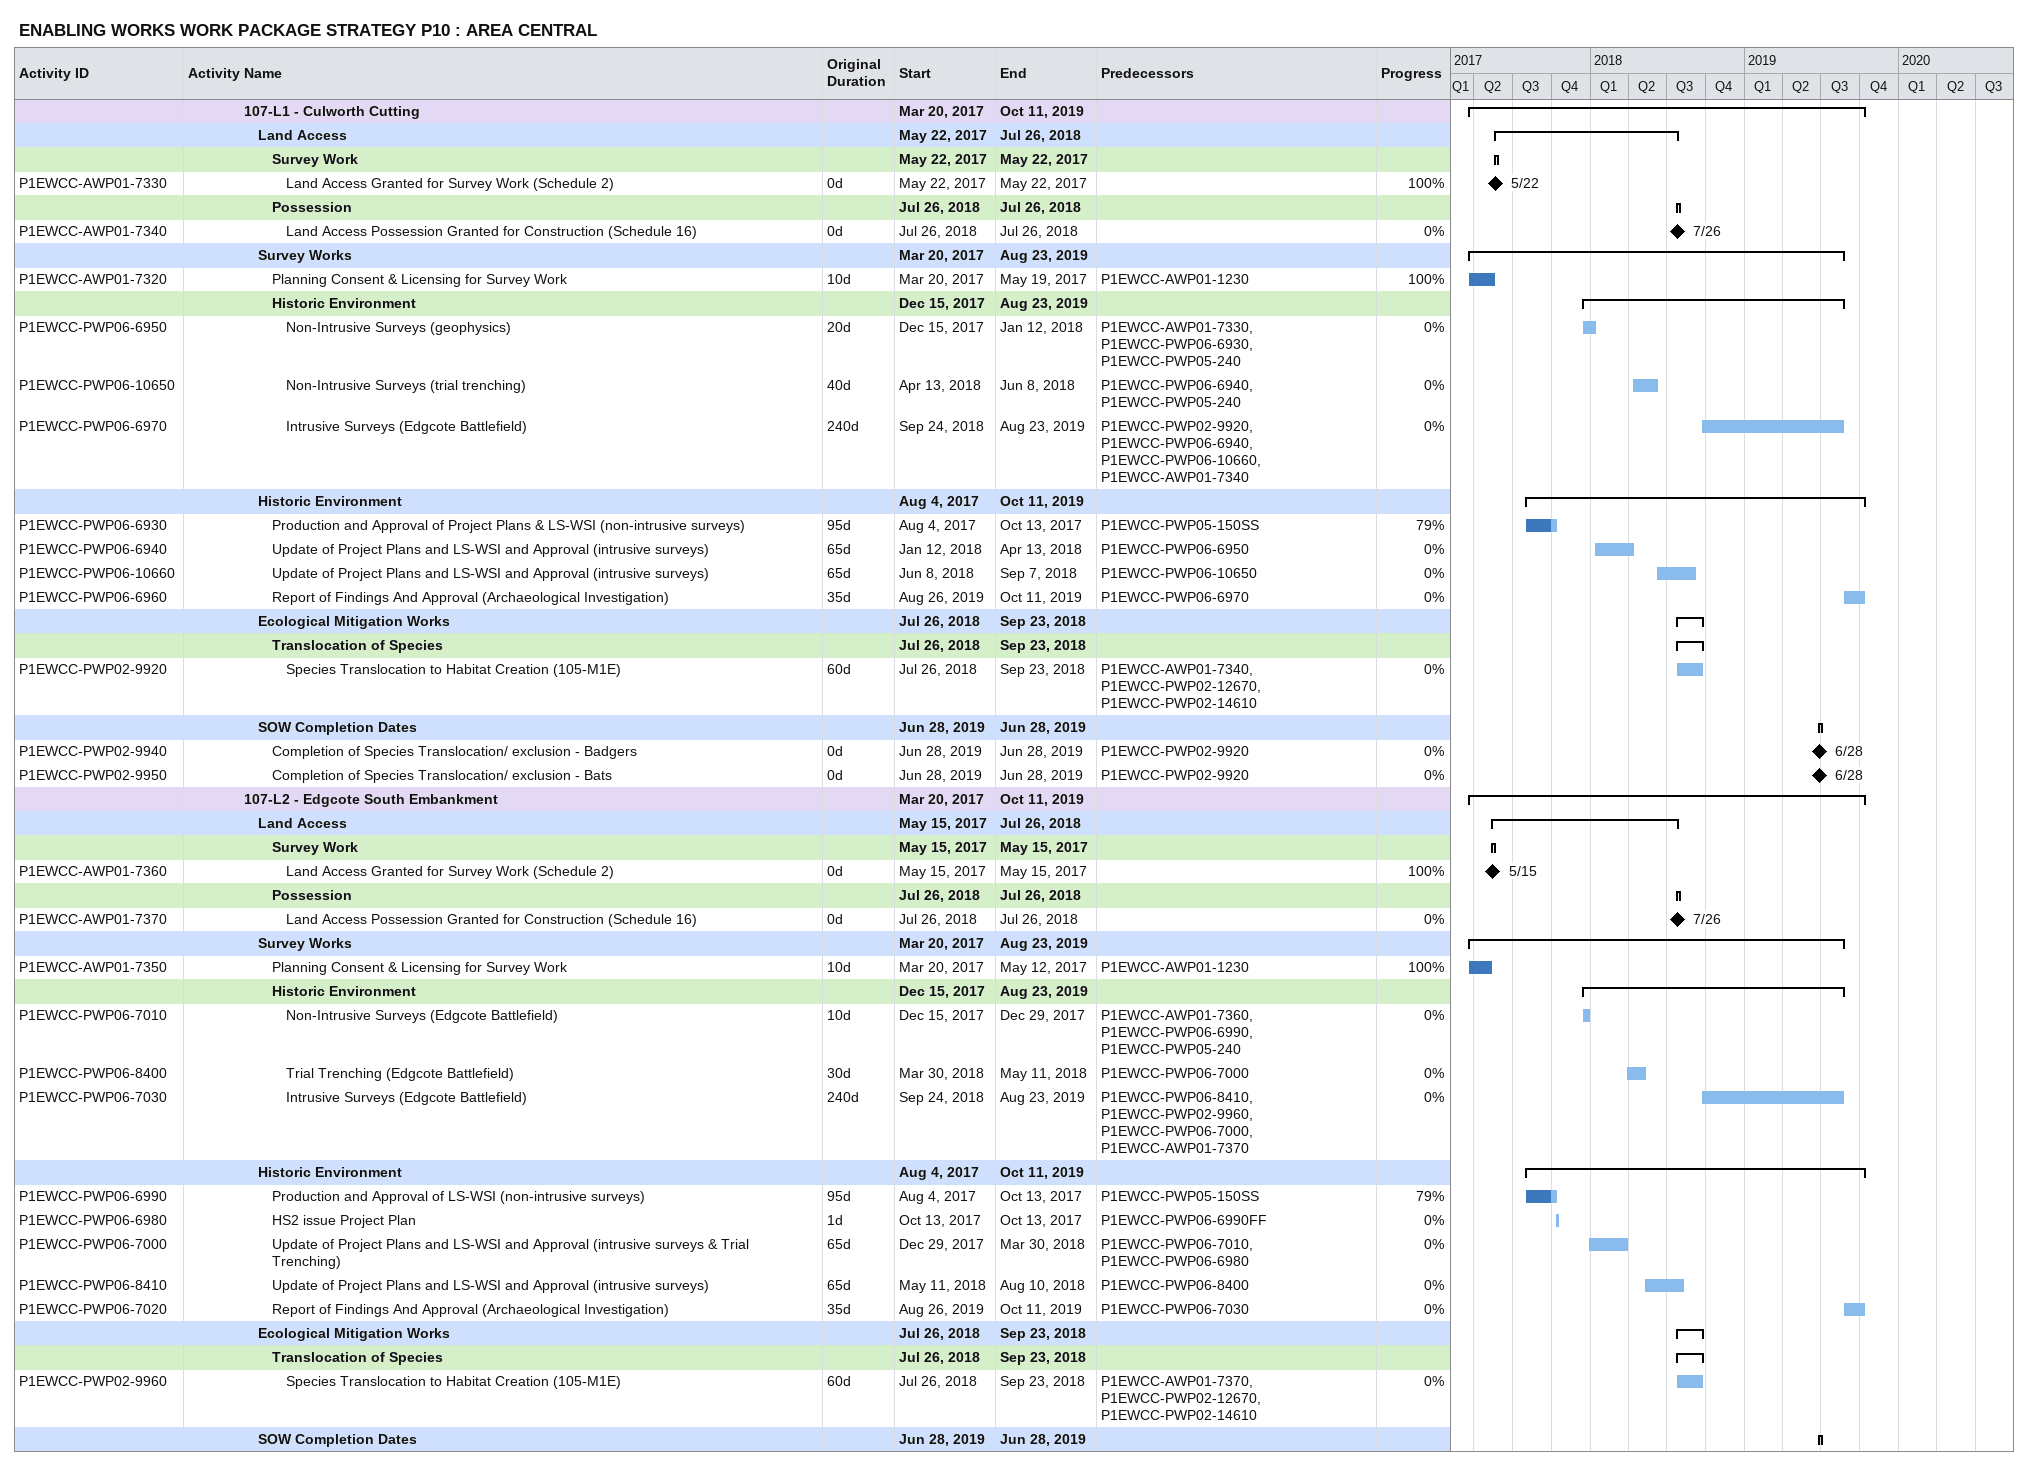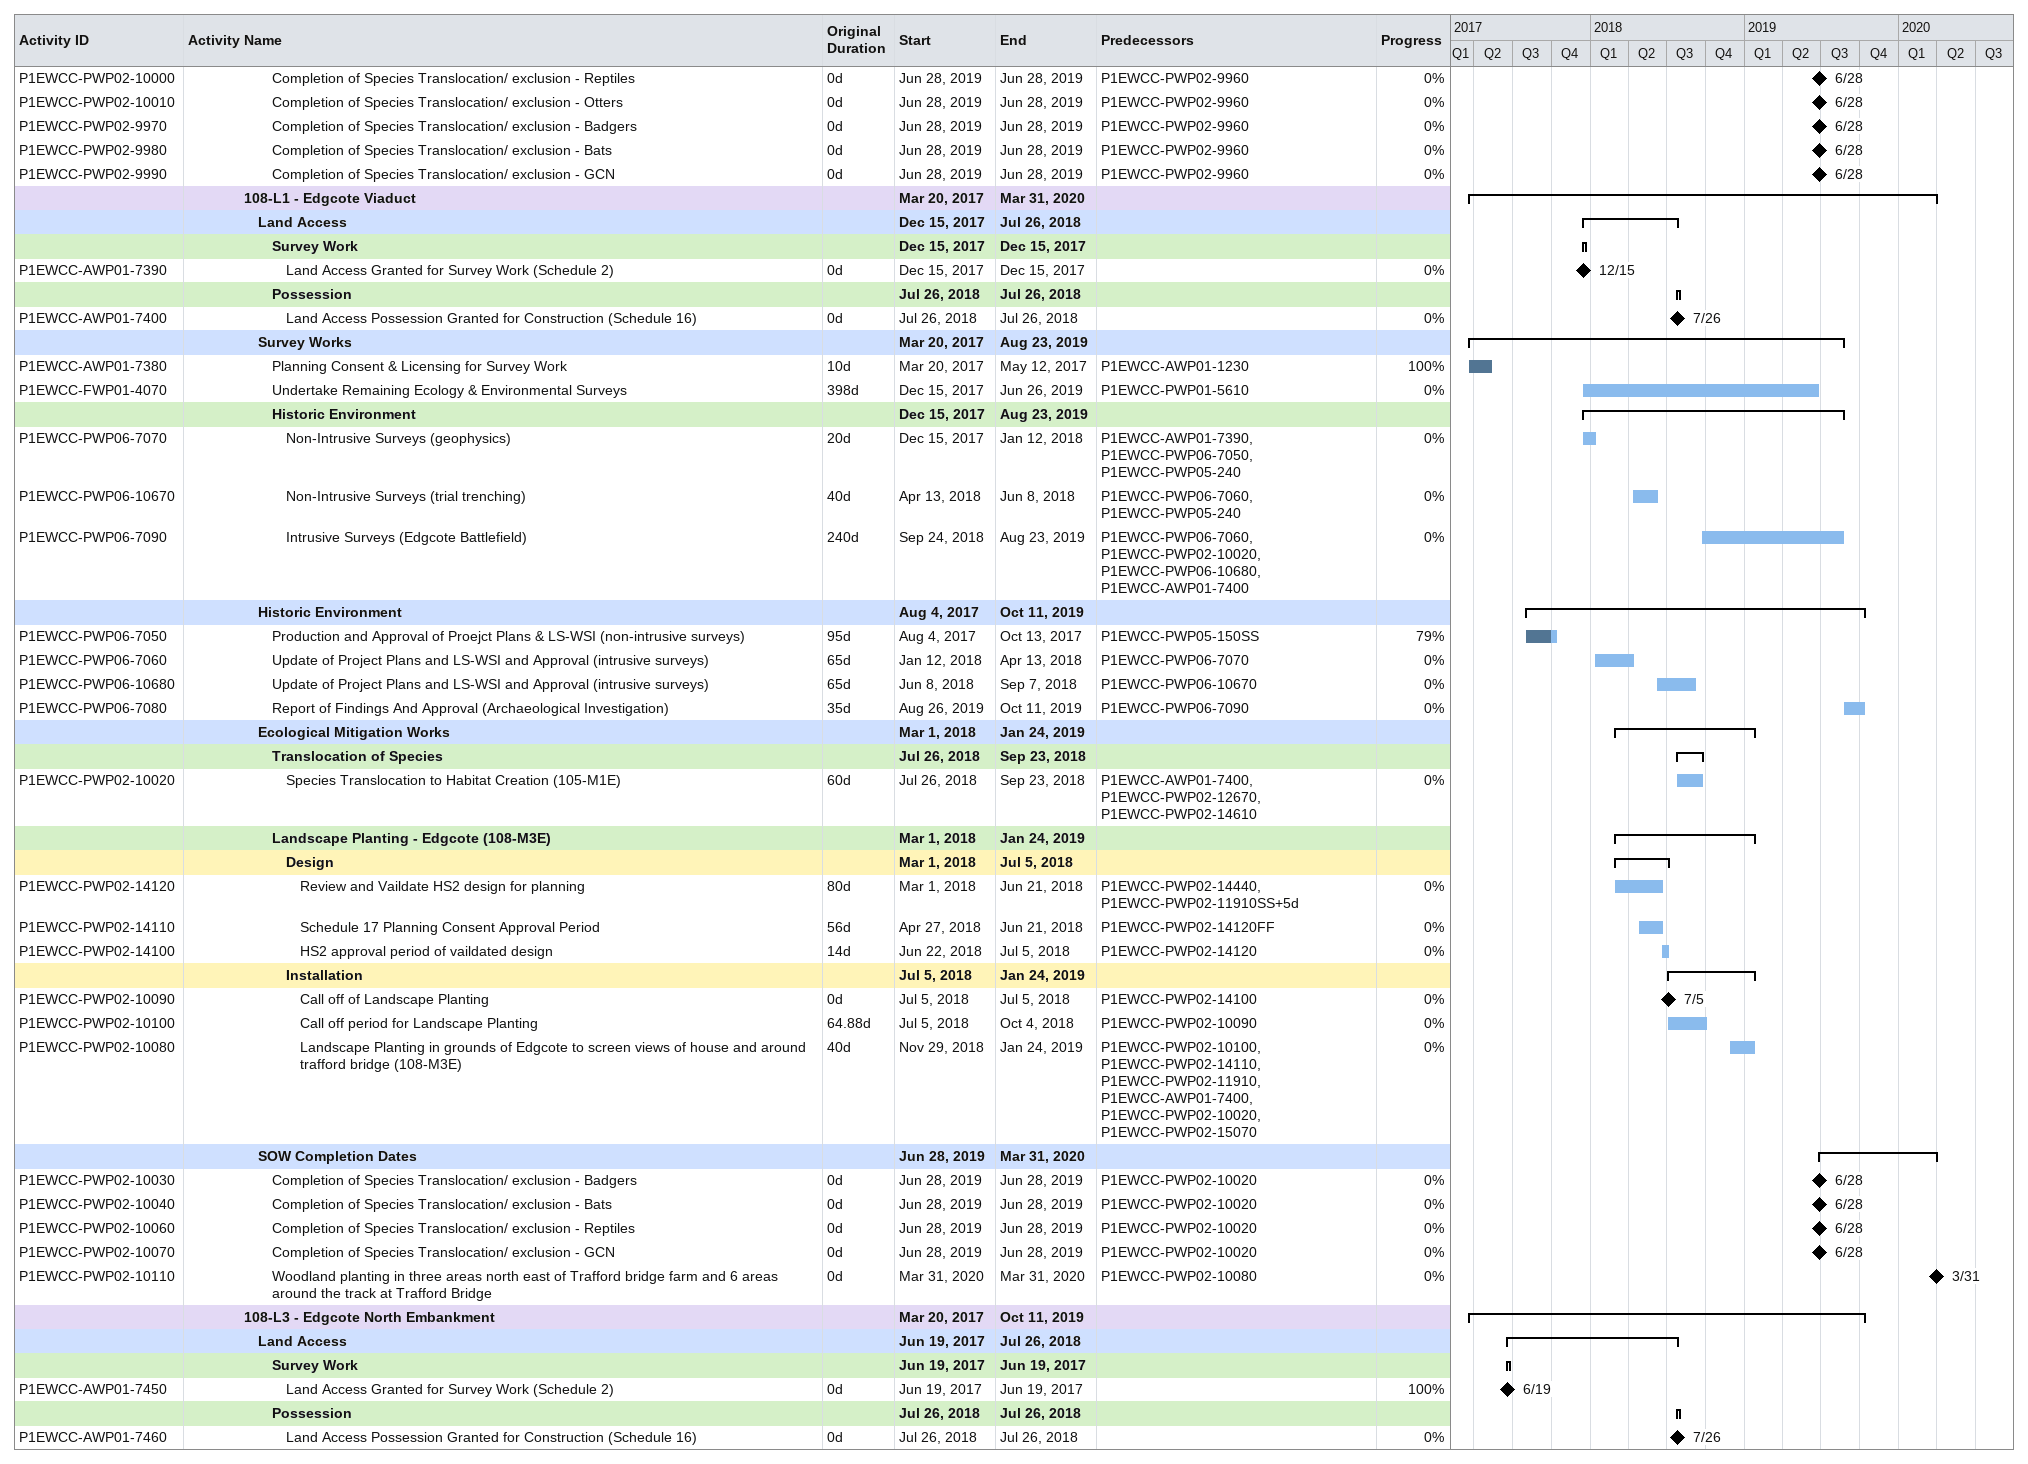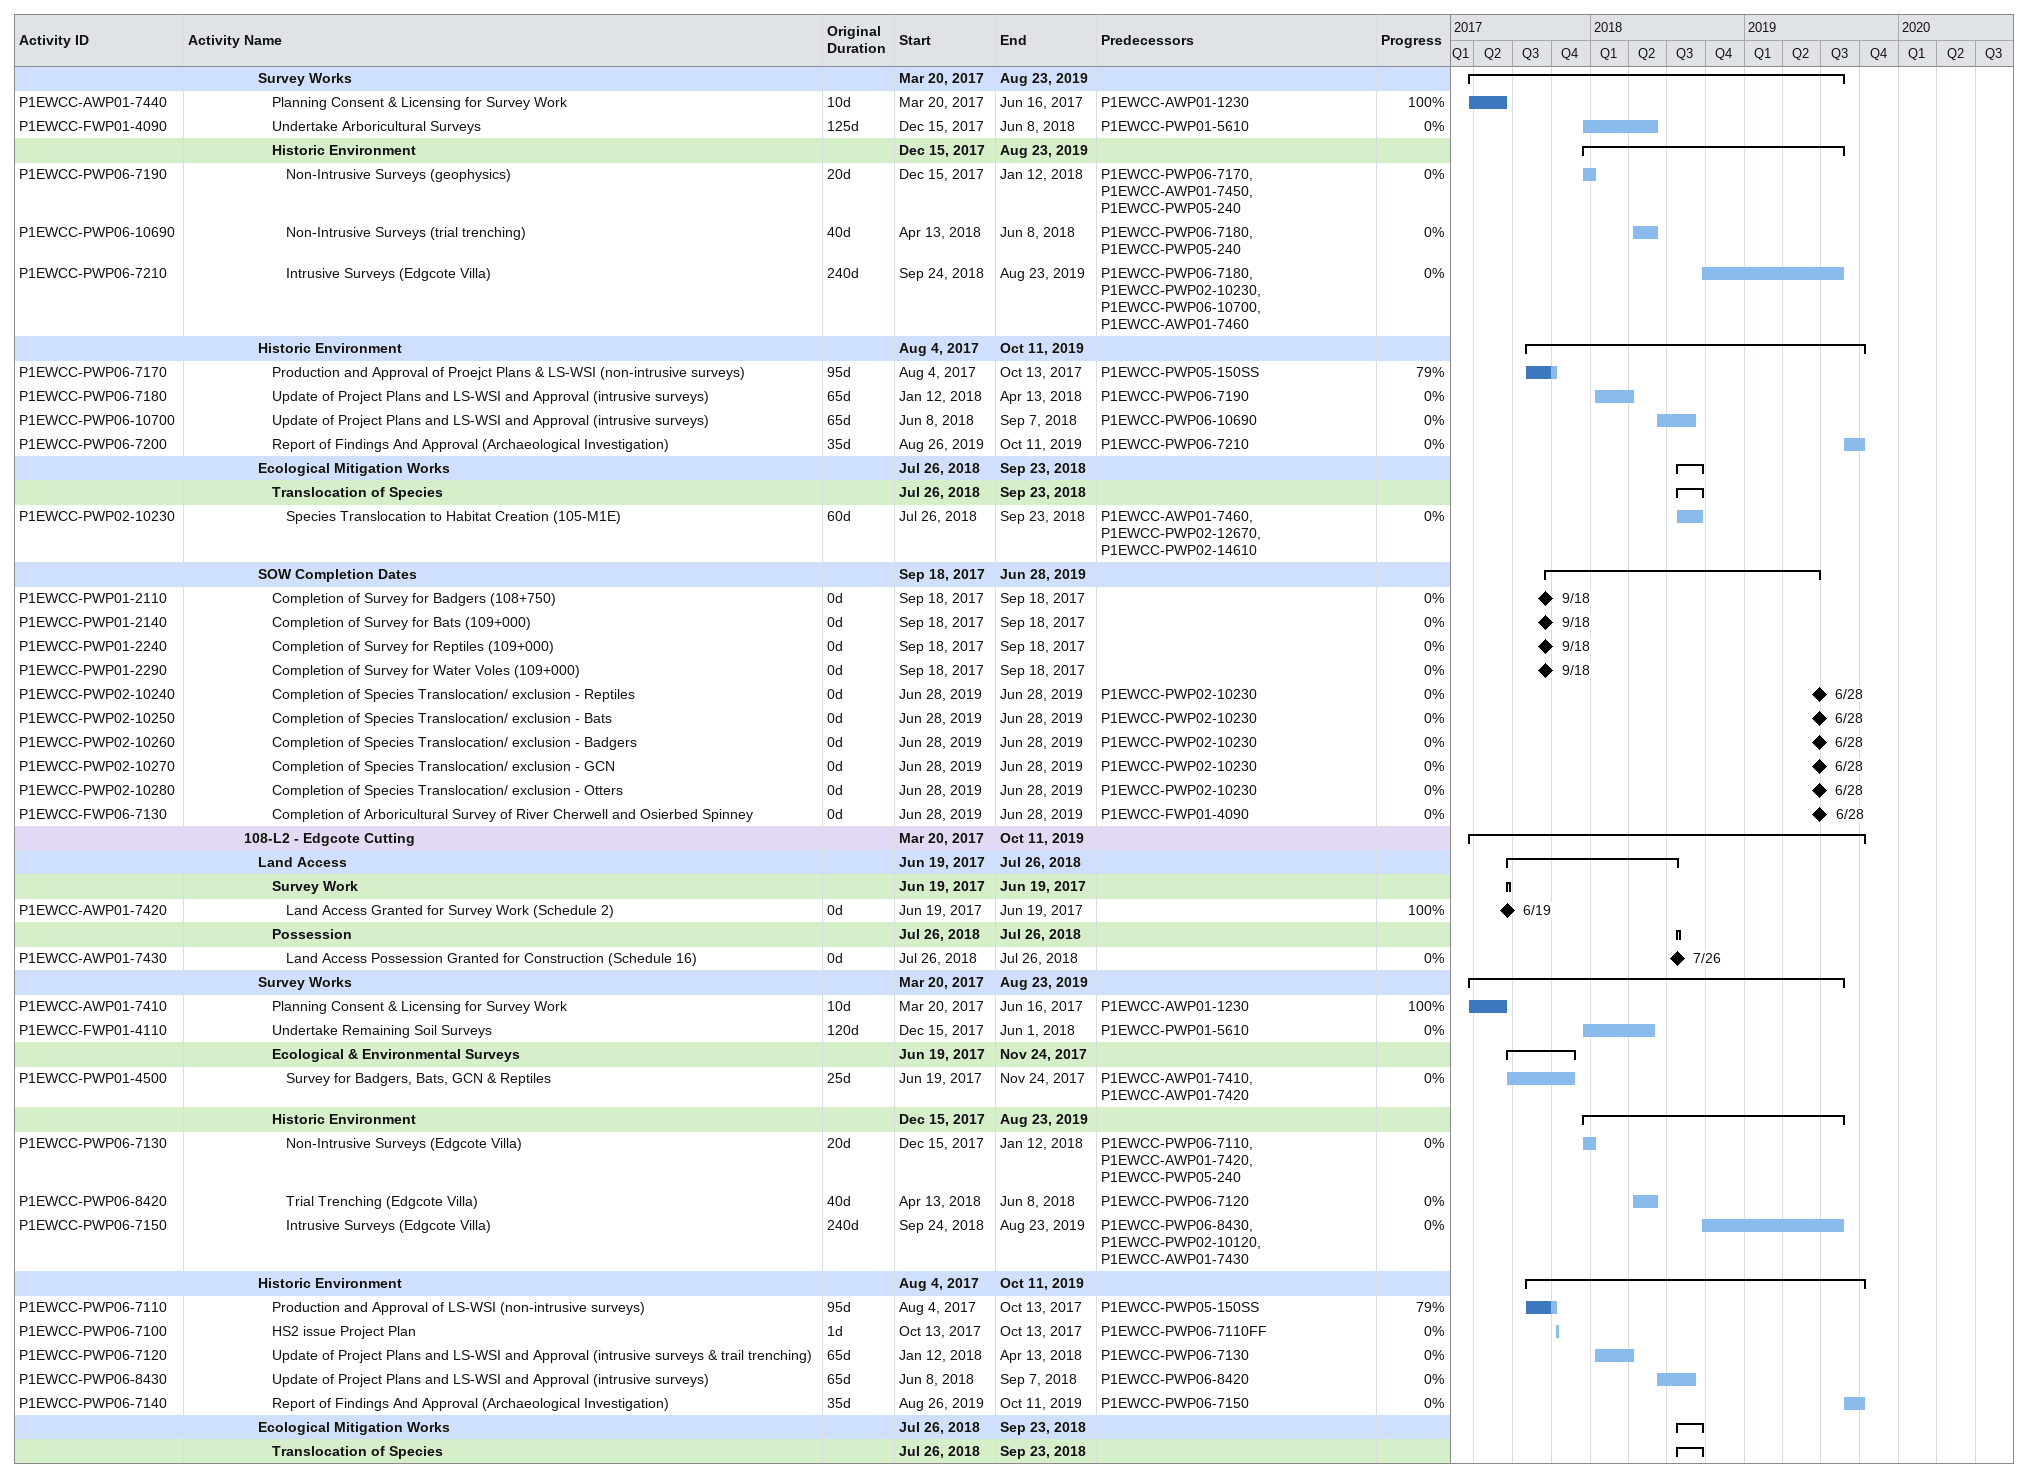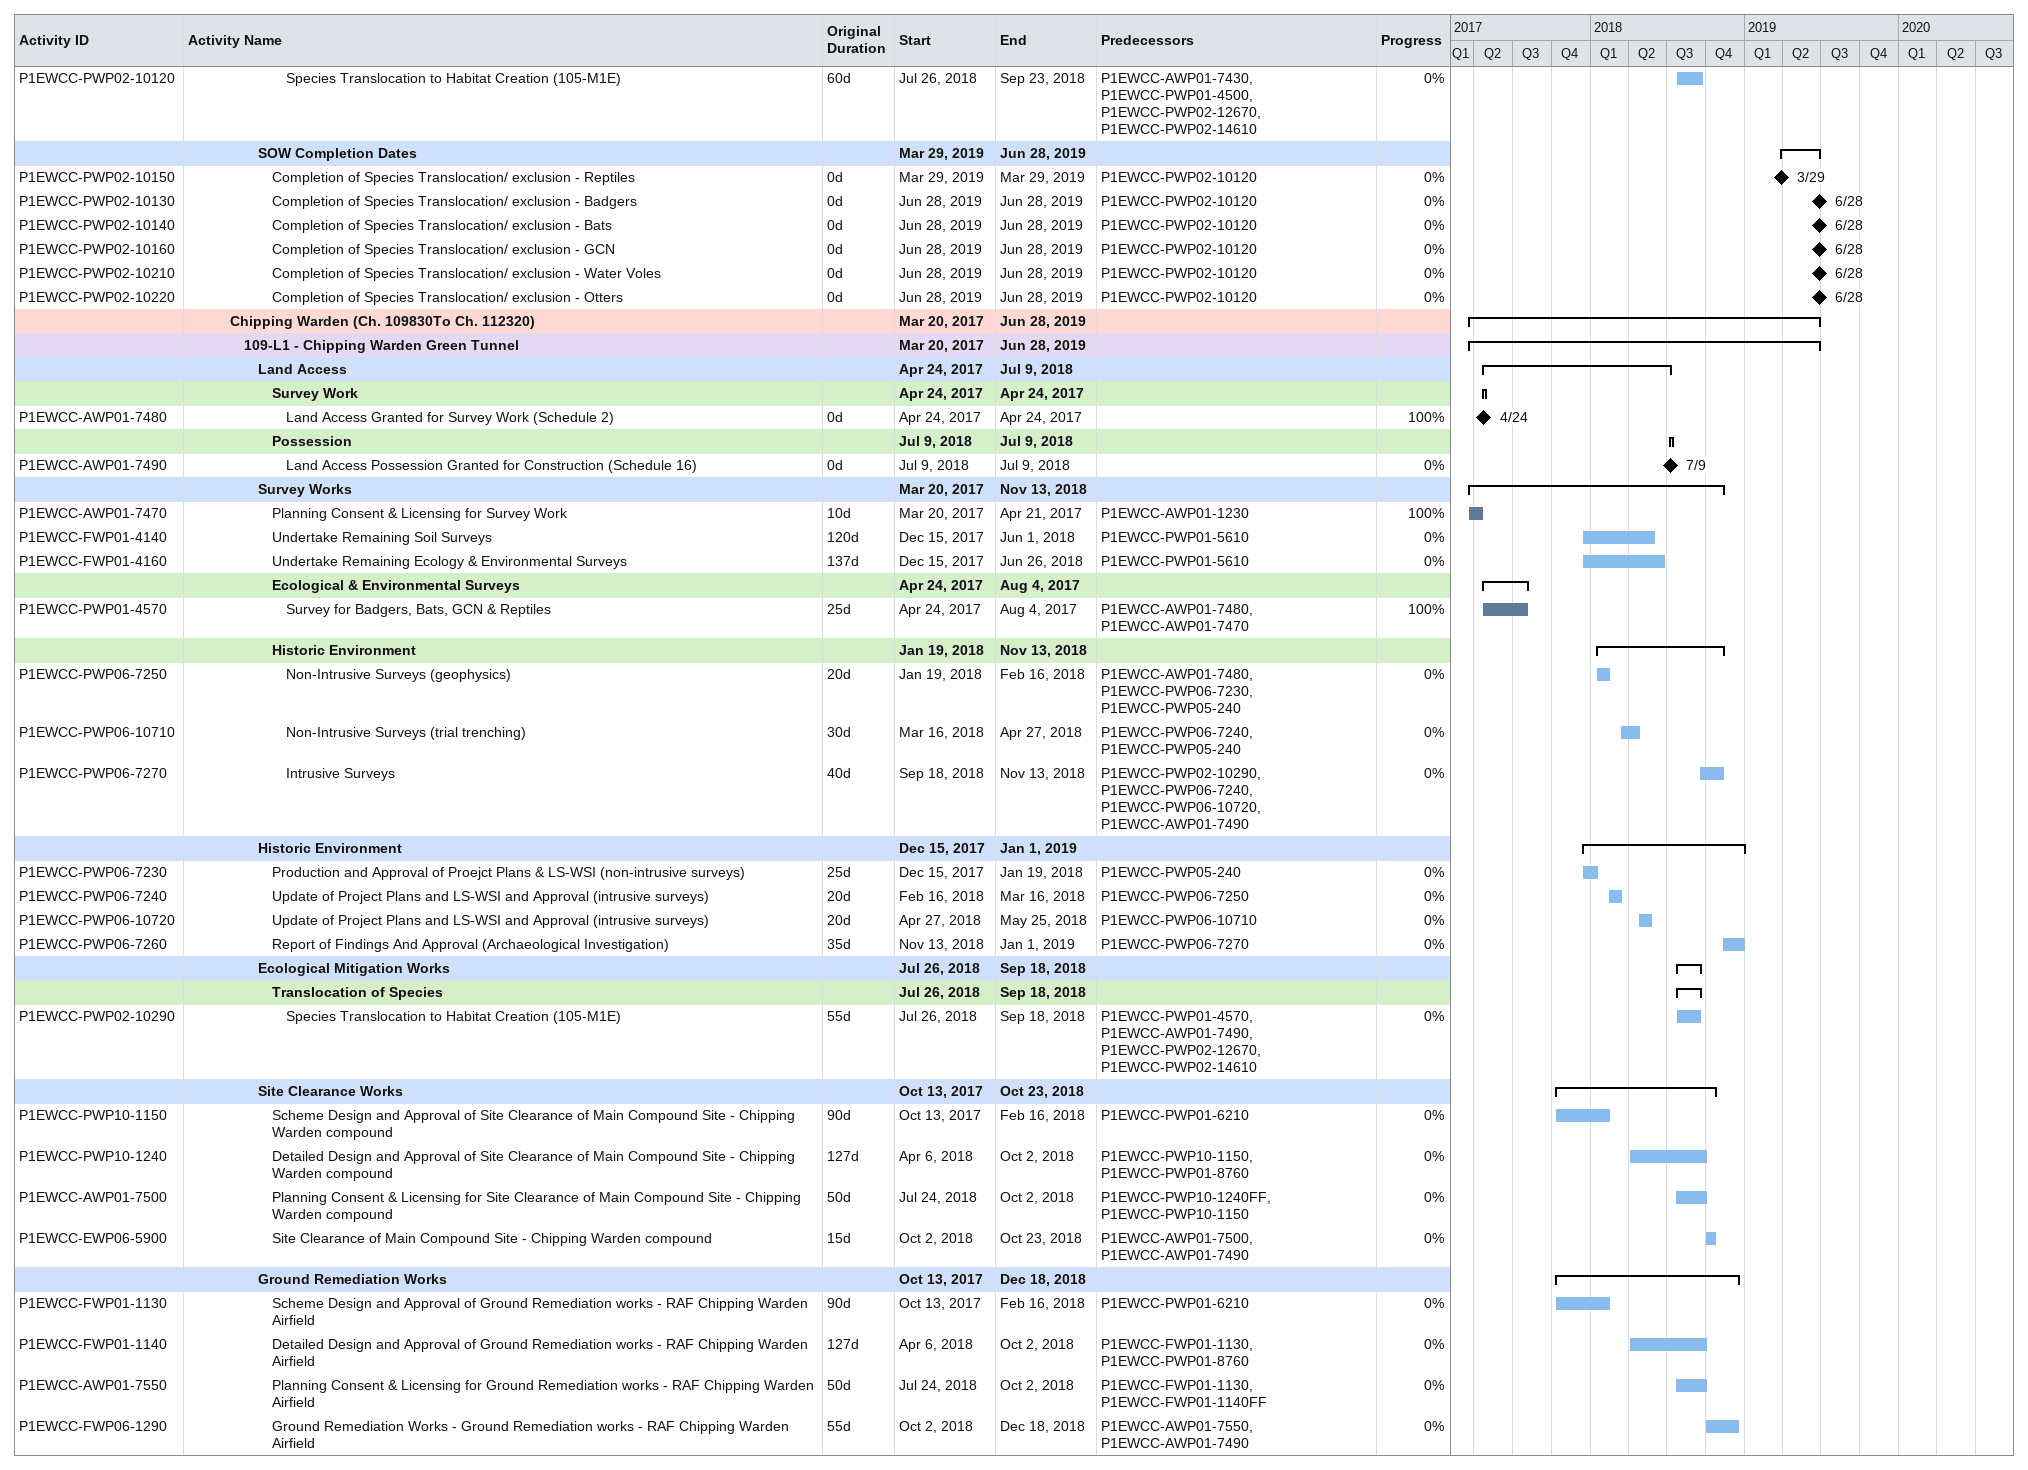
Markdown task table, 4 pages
ENABLING WORKS WORK PACKAGE STRATEGY P10 : AREA CENTRAL

| ID | Level | Task | Original duration | Start | Finish | Predecessors | % complete |
|---|---|---|---|---|---|---|---|
|  | 5 | **107-L1 - Culworth Cutting** |  | 2017-03-20 | 2019-10-11 |  |  |
|  | 6 | **Land Access** |  | 2017-05-22 | 2018-07-26 |  |  |
|  | 7 | **Survey Work** |  | 2017-05-22 | 2017-05-22 |  |  |
| P1EWCC-AWP01-7330 | 8 | Land Access Granted for Survey Work (Schedule 2) | 0d | 2017-05-22 | 2017-05-22 |  | 100 |
|  | 7 | **Possession** |  | 2018-07-26 | 2018-07-26 |  |  |
| P1EWCC-AWP01-7340 | 8 | Land Access Possession Granted for Construction (Schedule 16) | 0d | 2018-07-26 | 2018-07-26 |  | 0 |
|  | 6 | **Survey Works** |  | 2017-03-20 | 2019-08-23 |  |  |
| P1EWCC-AWP01-7320 | 7 | Planning Consent & Licensing for Survey Work | 10d | 2017-03-20 | 2017-05-19 | P1EWCC-AWP01-1230 | 100 |
|  | 7 | **Historic Environment** |  | 2017-12-15 | 2019-08-23 |  |  |
| P1EWCC-PWP06-6950 | 8 | Non-Intrusive Surveys (geophysics) | 20d | 2017-12-15 | 2018-01-12 | P1EWCC-AWP01-7330, P1EWCC-PWP06-6930, P1EWCC-PWP05-240 | 0 |
| P1EWCC-PWP06-10650 | 8 | Non-Intrusive Surveys (trial trenching) | 40d | 2018-04-13 | 2018-06-08 | P1EWCC-PWP06-6940, P1EWCC-PWP05-240 | 0 |
| P1EWCC-PWP06-6970 | 8 | Intrusive Surveys (Edgcote Battlefield) | 240d | 2018-09-24 | 2019-08-23 | P1EWCC-PWP02-9920, P1EWCC-PWP06-6940, P1EWCC-PWP06-10660, P1EWCC-AWP01-7340 | 0 |
|  | 6 | **Historic Environment** |  | 2017-08-04 | 2019-10-11 |  |  |
| P1EWCC-PWP06-6930 | 7 | Production and Approval of Project Plans & LS-WSI (non-intrusive surveys) | 95d | 2017-08-04 | 2017-10-13 | P1EWCC-PWP05-150SS | 79 |
| P1EWCC-PWP06-6940 | 7 | Update of Project Plans and LS-WSI and Approval (intrusive surveys) | 65d | 2018-01-12 | 2018-04-13 | P1EWCC-PWP06-6950 | 0 |
| P1EWCC-PWP06-10660 | 7 | Update of Project Plans and LS-WSI and Approval (intrusive surveys) | 65d | 2018-06-08 | 2018-09-07 | P1EWCC-PWP06-10650 | 0 |
| P1EWCC-PWP06-6960 | 7 | Report of Findings And Approval (Archaeological Investigation) | 35d | 2019-08-26 | 2019-10-11 | P1EWCC-PWP06-6970 | 0 |
|  | 6 | **Ecological Mitigation Works** |  | 2018-07-26 | 2018-09-23 |  |  |
|  | 7 | **Translocation of Species** |  | 2018-07-26 | 2018-09-23 |  |  |
| P1EWCC-PWP02-9920 | 8 | Species Translocation to Habitat Creation (105-M1E) | 60d | 2018-07-26 | 2018-09-23 | P1EWCC-AWP01-7340, P1EWCC-PWP02-12670, P1EWCC-PWP02-14610 | 0 |
|  | 6 | **SOW Completion Dates** |  | 2019-06-28 | 2019-06-28 |  |  |
| P1EWCC-PWP02-9940 | 7 | Completion of Species Translocation/ exclusion - Badgers | 0d | 2019-06-28 | 2019-06-28 | P1EWCC-PWP02-9920 | 0 |
| P1EWCC-PWP02-9950 | 7 | Completion of Species Translocation/ exclusion - Bats | 0d | 2019-06-28 | 2019-06-28 | P1EWCC-PWP02-9920 | 0 |
|  | 5 | **107-L2 - Edgcote South Embankment** |  | 2017-03-20 | 2019-10-11 |  |  |
|  | 6 | **Land Access** |  | 2017-05-15 | 2018-07-26 |  |  |
|  | 7 | **Survey Work** |  | 2017-05-15 | 2017-05-15 |  |  |
| P1EWCC-AWP01-7360 | 8 | Land Access Granted for Survey Work (Schedule 2) | 0d | 2017-05-15 | 2017-05-15 |  | 100 |
|  | 7 | **Possession** |  | 2018-07-26 | 2018-07-26 |  |  |
| P1EWCC-AWP01-7370 | 8 | Land Access Possession Granted for Construction (Schedule 16) | 0d | 2018-07-26 | 2018-07-26 |  | 0 |
|  | 6 | **Survey Works** |  | 2017-03-20 | 2019-08-23 |  |  |
| P1EWCC-AWP01-7350 | 7 | Planning Consent & Licensing for Survey Work | 10d | 2017-03-20 | 2017-05-12 | P1EWCC-AWP01-1230 | 100 |
|  | 7 | **Historic Environment** |  | 2017-12-15 | 2019-08-23 |  |  |
| P1EWCC-PWP06-7010 | 8 | Non-Intrusive Surveys (Edgcote Battlefield) | 10d | 2017-12-15 | 2017-12-29 | P1EWCC-AWP01-7360, P1EWCC-PWP06-6990, P1EWCC-PWP05-240 | 0 |
| P1EWCC-PWP06-8400 | 8 | Trial Trenching (Edgcote Battlefield) | 30d | 2018-03-30 | 2018-05-11 | P1EWCC-PWP06-7000 | 0 |
| P1EWCC-PWP06-7030 | 8 | Intrusive Surveys (Edgcote Battlefield) | 240d | 2018-09-24 | 2019-08-23 | P1EWCC-PWP06-8410, P1EWCC-PWP02-9960, P1EWCC-PWP06-7000, P1EWCC-AWP01-7370 | 0 |
|  | 6 | **Historic Environment** |  | 2017-08-04 | 2019-10-11 |  |  |
| P1EWCC-PWP06-6990 | 7 | Production and Approval of LS-WSI (non-intrusive surveys) | 95d | 2017-08-04 | 2017-10-13 | P1EWCC-PWP05-150SS | 79 |
| P1EWCC-PWP06-6980 | 7 | HS2 issue Project Plan | 1d | 2017-10-13 | 2017-10-13 | P1EWCC-PWP06-6990FF | 0 |
| P1EWCC-PWP06-7000 | 7 | Update of Project Plans and LS-WSI and Approval (intrusive surveys & Trial Trenching) | 65d | 2017-12-29 | 2018-03-30 | P1EWCC-PWP06-7010, P1EWCC-PWP06-6980 | 0 |
| P1EWCC-PWP06-8410 | 7 | Update of Project Plans and LS-WSI and Approval (intrusive surveys) | 65d | 2018-05-11 | 2018-08-10 | P1EWCC-PWP06-8400 | 0 |
| P1EWCC-PWP06-7020 | 7 | Report of Findings And Approval (Archaeological Investigation) | 35d | 2019-08-26 | 2019-10-11 | P1EWCC-PWP06-7030 | 0 |
|  | 6 | **Ecological Mitigation Works** |  | 2018-07-26 | 2018-09-23 |  |  |
|  | 7 | **Translocation of Species** |  | 2018-07-26 | 2018-09-23 |  |  |
| P1EWCC-PWP02-9960 | 8 | Species Translocation to Habitat Creation (105-M1E) | 60d | 2018-07-26 | 2018-09-23 | P1EWCC-AWP01-7370, P1EWCC-PWP02-12670, P1EWCC-PWP02-14610 | 0 |
|  | 6 | **SOW Completion Dates** |  | 2019-06-28 | 2019-06-28 |  |  |
| P1EWCC-PWP02-10000 | 7 | Completion of Species Translocation/ exclusion - Reptiles | 0d | 2019-06-28 | 2019-06-28 | P1EWCC-PWP02-9960 | 0 |
| P1EWCC-PWP02-10010 | 7 | Completion of Species Translocation/ exclusion - Otters | 0d | 2019-06-28 | 2019-06-28 | P1EWCC-PWP02-9960 | 0 |
| P1EWCC-PWP02-9970 | 7 | Completion of Species Translocation/ exclusion - Badgers | 0d | 2019-06-28 | 2019-06-28 | P1EWCC-PWP02-9960 | 0 |
| P1EWCC-PWP02-9980 | 7 | Completion of Species Translocation/ exclusion - Bats | 0d | 2019-06-28 | 2019-06-28 | P1EWCC-PWP02-9960 | 0 |
| P1EWCC-PWP02-9990 | 7 | Completion of Species Translocation/ exclusion - GCN | 0d | 2019-06-28 | 2019-06-28 | P1EWCC-PWP02-9960 | 0 |
|  | 5 | **108-L1 - Edgcote Viaduct** |  | 2017-03-20 | 2020-03-31 |  |  |
|  | 6 | **Land Access** |  | 2017-12-15 | 2018-07-26 |  |  |
|  | 7 | **Survey Work** |  | 2017-12-15 | 2017-12-15 |  |  |
| P1EWCC-AWP01-7390 | 8 | Land Access Granted for Survey Work (Schedule 2) | 0d | 2017-12-15 | 2017-12-15 |  | 0 |
|  | 7 | **Possession** |  | 2018-07-26 | 2018-07-26 |  |  |
| P1EWCC-AWP01-7400 | 8 | Land Access Possession Granted for Construction (Schedule 16) | 0d | 2018-07-26 | 2018-07-26 |  | 0 |
|  | 6 | **Survey Works** |  | 2017-03-20 | 2019-08-23 |  |  |
| P1EWCC-AWP01-7380 | 7 | Planning Consent & Licensing for Survey Work | 10d | 2017-03-20 | 2017-05-12 | P1EWCC-AWP01-1230 | 100 |
| P1EWCC-FWP01-4070 | 7 | Undertake Remaining Ecology & Environmental Surveys | 398d | 2017-12-15 | 2019-06-26 | P1EWCC-PWP01-5610 | 0 |
|  | 7 | **Historic Environment** |  | 2017-12-15 | 2019-08-23 |  |  |
| P1EWCC-PWP06-7070 | 8 | Non-Intrusive Surveys (geophysics) | 20d | 2017-12-15 | 2018-01-12 | P1EWCC-AWP01-7390, P1EWCC-PWP06-7050, P1EWCC-PWP05-240 | 0 |
| P1EWCC-PWP06-10670 | 8 | Non-Intrusive Surveys (trial trenching) | 40d | 2018-04-13 | 2018-06-08 | P1EWCC-PWP06-7060, P1EWCC-PWP05-240 | 0 |
| P1EWCC-PWP06-7090 | 8 | Intrusive Surveys (Edgcote Battlefield) | 240d | 2018-09-24 | 2019-08-23 | P1EWCC-PWP06-7060, P1EWCC-PWP02-10020, P1EWCC-PWP06-10680, P1EWCC-AWP01-7400 | 0 |
|  | 6 | **Historic Environment** |  | 2017-08-04 | 2019-10-11 |  |  |
| P1EWCC-PWP06-7050 | 7 | Production and Approval of Proejct Plans & LS-WSI (non-intrusive surveys) | 95d | 2017-08-04 | 2017-10-13 | P1EWCC-PWP05-150SS | 79 |
| P1EWCC-PWP06-7060 | 7 | Update of Project Plans and LS-WSI and Approval (intrusive surveys) | 65d | 2018-01-12 | 2018-04-13 | P1EWCC-PWP06-7070 | 0 |
| P1EWCC-PWP06-10680 | 7 | Update of Project Plans and LS-WSI and Approval (intrusive surveys) | 65d | 2018-06-08 | 2018-09-07 | P1EWCC-PWP06-10670 | 0 |
| P1EWCC-PWP06-7080 | 7 | Report of Findings And Approval (Archaeological Investigation) | 35d | 2019-08-26 | 2019-10-11 | P1EWCC-PWP06-7090 | 0 |
|  | 6 | **Ecological Mitigation Works** |  | 2018-03-01 | 2019-01-24 |  |  |
|  | 7 | **Translocation of Species** |  | 2018-07-26 | 2018-09-23 |  |  |
| P1EWCC-PWP02-10020 | 8 | Species Translocation to Habitat Creation (105-M1E) | 60d | 2018-07-26 | 2018-09-23 | P1EWCC-AWP01-7400, P1EWCC-PWP02-12670, P1EWCC-PWP02-14610 | 0 |
|  | 7 | **Landscape Planting - Edgcote (108-M3E)** |  | 2018-03-01 | 2019-01-24 |  |  |
|  | 8 | **Design** |  | 2018-03-01 | 2018-07-05 |  |  |
| P1EWCC-PWP02-14120 | 9 | Review and Vaildate HS2 design for planning | 80d | 2018-03-01 | 2018-06-21 | P1EWCC-PWP02-14440, P1EWCC-PWP02-11910SS+5d | 0 |
| P1EWCC-PWP02-14110 | 9 | Schedule 17 Planning Consent Approval Period | 56d | 2018-04-27 | 2018-06-21 | P1EWCC-PWP02-14120FF | 0 |
| P1EWCC-PWP02-14100 | 9 | HS2 approval period of vaildated design | 14d | 2018-06-22 | 2018-07-05 | P1EWCC-PWP02-14120 | 0 |
|  | 8 | **Installation** |  | 2018-07-05 | 2019-01-24 |  |  |
| P1EWCC-PWP02-10090 | 9 | Call off of Landscape Planting | 0d | 2018-07-05 | 2018-07-05 | P1EWCC-PWP02-14100 | 0 |
| P1EWCC-PWP02-10100 | 9 | Call off period for Landscape Planting | 64.88d | 2018-07-05 | 2018-10-04 | P1EWCC-PWP02-10090 | 0 |
| P1EWCC-PWP02-10080 | 9 | Landscape Planting in grounds of Edgcote to screen views of house and around trafford bridge (108-M3E) | 40d | 2018-11-29 | 2019-01-24 | P1EWCC-PWP02-10100, P1EWCC-PWP02-14110, P1EWCC-PWP02-11910, P1EWCC-AWP01-7400, P1EWCC-PWP02-10020, P1EWCC-PWP02-15070 | 0 |
|  | 6 | **SOW Completion Dates** |  | 2019-06-28 | 2020-03-31 |  |  |
| P1EWCC-PWP02-10030 | 7 | Completion of Species Translocation/ exclusion - Badgers | 0d | 2019-06-28 | 2019-06-28 | P1EWCC-PWP02-10020 | 0 |
| P1EWCC-PWP02-10040 | 7 | Completion of Species Translocation/ exclusion - Bats | 0d | 2019-06-28 | 2019-06-28 | P1EWCC-PWP02-10020 | 0 |
| P1EWCC-PWP02-10060 | 7 | Completion of Species Translocation/ exclusion - Reptiles | 0d | 2019-06-28 | 2019-06-28 | P1EWCC-PWP02-10020 | 0 |
| P1EWCC-PWP02-10070 | 7 | Completion of Species Translocation/ exclusion - GCN | 0d | 2019-06-28 | 2019-06-28 | P1EWCC-PWP02-10020 | 0 |
| P1EWCC-PWP02-10110 | 7 | Woodland planting in three areas north east of Trafford bridge farm and 6 areas around the track at Trafford Bridge | 0d | 2020-03-31 | 2020-03-31 | P1EWCC-PWP02-10080 | 0 |
|  | 5 | **108-L3 - Edgcote North Embankment** |  | 2017-03-20 | 2019-10-11 |  |  |
|  | 6 | **Land Access** |  | 2017-06-19 | 2018-07-26 |  |  |
|  | 7 | **Survey Work** |  | 2017-06-19 | 2017-06-19 |  |  |
| P1EWCC-AWP01-7450 | 8 | Land Access Granted for Survey Work (Schedule 2) | 0d | 2017-06-19 | 2017-06-19 |  | 100 |
|  | 7 | **Possession** |  | 2018-07-26 | 2018-07-26 |  |  |
| P1EWCC-AWP01-7460 | 8 | Land Access Possession Granted for Construction (Schedule 16) | 0d | 2018-07-26 | 2018-07-26 |  | 0 |
|  | 6 | **Survey Works** |  | 2017-03-20 | 2019-08-23 |  |  |
| P1EWCC-AWP01-7440 | 7 | Planning Consent & Licensing for Survey Work | 10d | 2017-03-20 | 2017-06-16 | P1EWCC-AWP01-1230 | 100 |
| P1EWCC-FWP01-4090 | 7 | Undertake Arboricultural Surveys | 125d | 2017-12-15 | 2018-06-08 | P1EWCC-PWP01-5610 | 0 |
|  | 7 | **Historic Environment** |  | 2017-12-15 | 2019-08-23 |  |  |
| P1EWCC-PWP06-7190 | 8 | Non-Intrusive Surveys (geophysics) | 20d | 2017-12-15 | 2018-01-12 | P1EWCC-PWP06-7170, P1EWCC-AWP01-7450, P1EWCC-PWP05-240 | 0 |
| P1EWCC-PWP06-10690 | 8 | Non-Intrusive Surveys (trial trenching) | 40d | 2018-04-13 | 2018-06-08 | P1EWCC-PWP06-7180, P1EWCC-PWP05-240 | 0 |
| P1EWCC-PWP06-7210 | 8 | Intrusive Surveys (Edgcote Villa) | 240d | 2018-09-24 | 2019-08-23 | P1EWCC-PWP06-7180, P1EWCC-PWP02-10230, P1EWCC-PWP06-10700, P1EWCC-AWP01-7460 | 0 |
|  | 6 | **Historic Environment** |  | 2017-08-04 | 2019-10-11 |  |  |
| P1EWCC-PWP06-7170 | 7 | Production and Approval of Proejct Plans & LS-WSI (non-intrusive surveys) | 95d | 2017-08-04 | 2017-10-13 | P1EWCC-PWP05-150SS | 79 |
| P1EWCC-PWP06-7180 | 7 | Update of Project Plans and LS-WSI and Approval (intrusive surveys) | 65d | 2018-01-12 | 2018-04-13 | P1EWCC-PWP06-7190 | 0 |
| P1EWCC-PWP06-10700 | 7 | Update of Project Plans and LS-WSI and Approval (intrusive surveys) | 65d | 2018-06-08 | 2018-09-07 | P1EWCC-PWP06-10690 | 0 |
| P1EWCC-PWP06-7200 | 7 | Report of Findings And Approval (Archaeological Investigation) | 35d | 2019-08-26 | 2019-10-11 | P1EWCC-PWP06-7210 | 0 |
|  | 6 | **Ecological Mitigation Works** |  | 2018-07-26 | 2018-09-23 |  |  |
|  | 7 | **Translocation of Species** |  | 2018-07-26 | 2018-09-23 |  |  |
| P1EWCC-PWP02-10230 | 8 | Species Translocation to Habitat Creation (105-M1E) | 60d | 2018-07-26 | 2018-09-23 | P1EWCC-AWP01-7460, P1EWCC-PWP02-12670, P1EWCC-PWP02-14610 | 0 |
|  | 6 | **SOW Completion Dates** |  | 2017-09-18 | 2019-06-28 |  |  |
| P1EWCC-PWP01-2110 | 7 | Completion of Survey for Badgers (108+750) | 0d | 2017-09-18 | 2017-09-18 |  | 0 |
| P1EWCC-PWP01-2140 | 7 | Completion of Survey for Bats (109+000) | 0d | 2017-09-18 | 2017-09-18 |  | 0 |
| P1EWCC-PWP01-2240 | 7 | Completion of Survey for Reptiles (109+000) | 0d | 2017-09-18 | 2017-09-18 |  | 0 |
| P1EWCC-PWP01-2290 | 7 | Completion of Survey for Water Voles (109+000) | 0d | 2017-09-18 | 2017-09-18 |  | 0 |
| P1EWCC-PWP02-10240 | 7 | Completion of Species Translocation/ exclusion - Reptiles | 0d | 2019-06-28 | 2019-06-28 | P1EWCC-PWP02-10230 | 0 |
| P1EWCC-PWP02-10250 | 7 | Completion of Species Translocation/ exclusion - Bats | 0d | 2019-06-28 | 2019-06-28 | P1EWCC-PWP02-10230 | 0 |
| P1EWCC-PWP02-10260 | 7 | Completion of Species Translocation/ exclusion - Badgers | 0d | 2019-06-28 | 2019-06-28 | P1EWCC-PWP02-10230 | 0 |
| P1EWCC-PWP02-10270 | 7 | Completion of Species Translocation/ exclusion - GCN | 0d | 2019-06-28 | 2019-06-28 | P1EWCC-PWP02-10230 | 0 |
| P1EWCC-PWP02-10280 | 7 | Completion of Species Translocation/ exclusion - Otters | 0d | 2019-06-28 | 2019-06-28 | P1EWCC-PWP02-10230 | 0 |
| P1EWCC-FWP06-7130 | 7 | Completion of Arboricultural Survey of River Cherwell and Osierbed Spinney | 0d | 2019-06-28 | 2019-06-28 | P1EWCC-FWP01-4090 | 0 |
|  | 5 | **108-L2 - Edgcote Cutting** |  | 2017-03-20 | 2019-10-11 |  |  |
|  | 6 | **Land Access** |  | 2017-06-19 | 2018-07-26 |  |  |
|  | 7 | **Survey Work** |  | 2017-06-19 | 2017-06-19 |  |  |
| P1EWCC-AWP01-7420 | 8 | Land Access Granted for Survey Work (Schedule 2) | 0d | 2017-06-19 | 2017-06-19 |  | 100 |
|  | 7 | **Possession** |  | 2018-07-26 | 2018-07-26 |  |  |
| P1EWCC-AWP01-7430 | 8 | Land Access Possession Granted for Construction (Schedule 16) | 0d | 2018-07-26 | 2018-07-26 |  | 0 |
|  | 6 | **Survey Works** |  | 2017-03-20 | 2019-08-23 |  |  |
| P1EWCC-AWP01-7410 | 7 | Planning Consent & Licensing for Survey Work | 10d | 2017-03-20 | 2017-06-16 | P1EWCC-AWP01-1230 | 100 |
| P1EWCC-FWP01-4110 | 7 | Undertake Remaining Soil Surveys | 120d | 2017-12-15 | 2018-06-01 | P1EWCC-PWP01-5610 | 0 |
|  | 7 | **Ecological & Environmental Surveys** |  | 2017-06-19 | 2017-11-24 |  |  |
| P1EWCC-PWP01-4500 | 8 | Survey for Badgers, Bats, GCN & Reptiles | 25d | 2017-06-19 | 2017-11-24 | P1EWCC-AWP01-7410, P1EWCC-AWP01-7420 | 0 |
|  | 7 | **Historic Environment** |  | 2017-12-15 | 2019-08-23 |  |  |
| P1EWCC-PWP06-7130 | 8 | Non-Intrusive Surveys (Edgcote Villa) | 20d | 2017-12-15 | 2018-01-12 | P1EWCC-PWP06-7110, P1EWCC-AWP01-7420, P1EWCC-PWP05-240 | 0 |
| P1EWCC-PWP06-8420 | 8 | Trial Trenching (Edgcote Villa) | 40d | 2018-04-13 | 2018-06-08 | P1EWCC-PWP06-7120 | 0 |
| P1EWCC-PWP06-7150 | 8 | Intrusive Surveys (Edgcote Villa) | 240d | 2018-09-24 | 2019-08-23 | P1EWCC-PWP06-8430, P1EWCC-PWP02-10120, P1EWCC-AWP01-7430 | 0 |
|  | 6 | **Historic Environment** |  | 2017-08-04 | 2019-10-11 |  |  |
| P1EWCC-PWP06-7110 | 7 | Production and Approval of LS-WSI (non-intrusive surveys) | 95d | 2017-08-04 | 2017-10-13 | P1EWCC-PWP05-150SS | 79 |
| P1EWCC-PWP06-7100 | 7 | HS2 issue Project Plan | 1d | 2017-10-13 | 2017-10-13 | P1EWCC-PWP06-7110FF | 0 |
| P1EWCC-PWP06-7120 | 7 | Update of Project Plans and LS-WSI and Approval (intrusive surveys & trail trenching) | 65d | 2018-01-12 | 2018-04-13 | P1EWCC-PWP06-7130 | 0 |
| P1EWCC-PWP06-8430 | 7 | Update of Project Plans and LS-WSI and Approval (intrusive surveys) | 65d | 2018-06-08 | 2018-09-07 | P1EWCC-PWP06-8420 | 0 |
| P1EWCC-PWP06-7140 | 7 | Report of Findings And Approval (Archaeological Investigation) | 35d | 2019-08-26 | 2019-10-11 | P1EWCC-PWP06-7150 | 0 |
|  | 6 | **Ecological Mitigation Works** |  | 2018-07-26 | 2018-09-23 |  |  |
|  | 7 | **Translocation of Species** |  | 2018-07-26 | 2018-09-23 |  |  |
| P1EWCC-PWP02-10120 | 8 | Species Translocation to Habitat Creation (105-M1E) | 60d | 2018-07-26 | 2018-09-23 | P1EWCC-AWP01-7430, P1EWCC-PWP01-4500, P1EWCC-PWP02-12670, P1EWCC-PWP02-14610 | 0 |
|  | 6 | **SOW Completion Dates** |  | 2019-03-29 | 2019-06-28 |  |  |
| P1EWCC-PWP02-10150 | 7 | Completion of Species Translocation/ exclusion - Reptiles | 0d | 2019-03-29 | 2019-03-29 | P1EWCC-PWP02-10120 | 0 |
| P1EWCC-PWP02-10130 | 7 | Completion of Species Translocation/ exclusion - Badgers | 0d | 2019-06-28 | 2019-06-28 | P1EWCC-PWP02-10120 | 0 |
| P1EWCC-PWP02-10140 | 7 | Completion of Species Translocation/ exclusion - Bats | 0d | 2019-06-28 | 2019-06-28 | P1EWCC-PWP02-10120 | 0 |
| P1EWCC-PWP02-10160 | 7 | Completion of Species Translocation/ exclusion - GCN | 0d | 2019-06-28 | 2019-06-28 | P1EWCC-PWP02-10120 | 0 |
| P1EWCC-PWP02-10210 | 7 | Completion of Species Translocation/ exclusion - Water Voles | 0d | 2019-06-28 | 2019-06-28 | P1EWCC-PWP02-10120 | 0 |
| P1EWCC-PWP02-10220 | 7 | Completion of Species Translocation/ exclusion - Otters | 0d | 2019-06-28 | 2019-06-28 | P1EWCC-PWP02-10120 | 0 |
|  | 4 | **Chipping Warden (Ch. 109830To Ch. 112320)** |  | 2017-03-20 | 2019-06-28 |  |  |
|  | 5 | **109-L1 - Chipping Warden Green Tunnel** |  | 2017-03-20 | 2019-06-28 |  |  |
|  | 6 | **Land Access** |  | 2017-04-24 | 2018-07-09 |  |  |
|  | 7 | **Survey Work** |  | 2017-04-24 | 2017-04-24 |  |  |
| P1EWCC-AWP01-7480 | 8 | Land Access Granted for Survey Work (Schedule 2) | 0d | 2017-04-24 | 2017-04-24 |  | 100 |
|  | 7 | **Possession** |  | 2018-07-09 | 2018-07-09 |  |  |
| P1EWCC-AWP01-7490 | 8 | Land Access Possession Granted for Construction (Schedule 16) | 0d | 2018-07-09 | 2018-07-09 |  | 0 |
|  | 6 | **Survey Works** |  | 2017-03-20 | 2018-11-13 |  |  |
| P1EWCC-AWP01-7470 | 7 | Planning Consent & Licensing for Survey Work | 10d | 2017-03-20 | 2017-04-21 | P1EWCC-AWP01-1230 | 100 |
| P1EWCC-FWP01-4140 | 7 | Undertake Remaining Soil Surveys | 120d | 2017-12-15 | 2018-06-01 | P1EWCC-PWP01-5610 | 0 |
| P1EWCC-FWP01-4160 | 7 | Undertake Remaining Ecology & Environmental Surveys | 137d | 2017-12-15 | 2018-06-26 | P1EWCC-PWP01-5610 | 0 |
|  | 7 | **Ecological & Environmental Surveys** |  | 2017-04-24 | 2017-08-04 |  |  |
| P1EWCC-PWP01-4570 | 8 | Survey for Badgers, Bats, GCN & Reptiles | 25d | 2017-04-24 | 2017-08-04 | P1EWCC-AWP01-7480, P1EWCC-AWP01-7470 | 100 |
|  | 7 | **Historic Environment** |  | 2018-01-19 | 2018-11-13 |  |  |
| P1EWCC-PWP06-7250 | 8 | Non-Intrusive Surveys (geophysics) | 20d | 2018-01-19 | 2018-02-16 | P1EWCC-AWP01-7480, P1EWCC-PWP06-7230, P1EWCC-PWP05-240 | 0 |
| P1EWCC-PWP06-10710 | 8 | Non-Intrusive Surveys (trial trenching) | 30d | 2018-03-16 | 2018-04-27 | P1EWCC-PWP06-7240, P1EWCC-PWP05-240 | 0 |
| P1EWCC-PWP06-7270 | 8 | Intrusive Surveys | 40d | 2018-09-18 | 2018-11-13 | P1EWCC-PWP02-10290, P1EWCC-PWP06-7240, P1EWCC-PWP06-10720, P1EWCC-AWP01-7490 | 0 |
|  | 6 | **Historic Environment** |  | 2017-12-15 | 2019-01-01 |  |  |
| P1EWCC-PWP06-7230 | 7 | Production and Approval of Proejct Plans & LS-WSI (non-intrusive surveys) | 25d | 2017-12-15 | 2018-01-19 | P1EWCC-PWP05-240 | 0 |
| P1EWCC-PWP06-7240 | 7 | Update of Project Plans and LS-WSI and Approval (intrusive surveys) | 20d | 2018-02-16 | 2018-03-16 | P1EWCC-PWP06-7250 | 0 |
| P1EWCC-PWP06-10720 | 7 | Update of Project Plans and LS-WSI and Approval (intrusive surveys) | 20d | 2018-04-27 | 2018-05-25 | P1EWCC-PWP06-10710 | 0 |
| P1EWCC-PWP06-7260 | 7 | Report of Findings And Approval (Archaeological Investigation) | 35d | 2018-11-13 | 2019-01-01 | P1EWCC-PWP06-7270 | 0 |
|  | 6 | **Ecological Mitigation Works** |  | 2018-07-26 | 2018-09-18 |  |  |
|  | 7 | **Translocation of Species** |  | 2018-07-26 | 2018-09-18 |  |  |
| P1EWCC-PWP02-10290 | 8 | Species Translocation to Habitat Creation (105-M1E) | 55d | 2018-07-26 | 2018-09-18 | P1EWCC-PWP01-4570, P1EWCC-AWP01-7490, P1EWCC-PWP02-12670, P1EWCC-PWP02-14610 | 0 |
|  | 6 | **Site Clearance Works** |  | 2017-10-13 | 2018-10-23 |  |  |
| P1EWCC-PWP10-1150 | 7 | Scheme Design and Approval of Site Clearance of Main Compound Site - Chipping Warden compound | 90d | 2017-10-13 | 2018-02-16 | P1EWCC-PWP01-6210 | 0 |
| P1EWCC-PWP10-1240 | 7 | Detailed Design and Approval of Site Clearance of Main Compound Site - Chipping Warden compound | 127d | 2018-04-06 | 2018-10-02 | P1EWCC-PWP10-1150, P1EWCC-PWP01-8760 | 0 |
| P1EWCC-AWP01-7500 | 7 | Planning Consent & Licensing for Site Clearance of Main Compound Site - Chipping Warden compound | 50d | 2018-07-24 | 2018-10-02 | P1EWCC-PWP10-1240FF, P1EWCC-PWP10-1150 | 0 |
| P1EWCC-EWP06-5900 | 7 | Site Clearance of Main Compound Site - Chipping Warden compound | 15d | 2018-10-02 | 2018-10-23 | P1EWCC-AWP01-7500, P1EWCC-AWP01-7490 | 0 |
|  | 6 | **Ground Remediation Works** |  | 2017-10-13 | 2018-12-18 |  |  |
| P1EWCC-FWP01-1130 | 7 | Scheme Design and Approval of Ground Remediation works - RAF Chipping Warden Airfield | 90d | 2017-10-13 | 2018-02-16 | P1EWCC-PWP01-6210 | 0 |
| P1EWCC-FWP01-1140 | 7 | Detailed Design and Approval of Ground Remediation works - RAF Chipping Warden Airfield | 127d | 2018-04-06 | 2018-10-02 | P1EWCC-FWP01-1130, P1EWCC-PWP01-8760 | 0 |
| P1EWCC-AWP01-7550 | 7 | Planning Consent & Licensing for Ground Remediation works - RAF Chipping Warden Airfield | 50d | 2018-07-24 | 2018-10-02 | P1EWCC-FWP01-1130, P1EWCC-FWP01-1140FF | 0 |
| P1EWCC-FWP06-1290 | 7 | Ground Remediation Works - Ground Remediation works - RAF Chipping Warden Airfield | 55d | 2018-10-02 | 2018-12-18 | P1EWCC-AWP01-7550, P1EWCC-AWP01-7490 | 0 |
